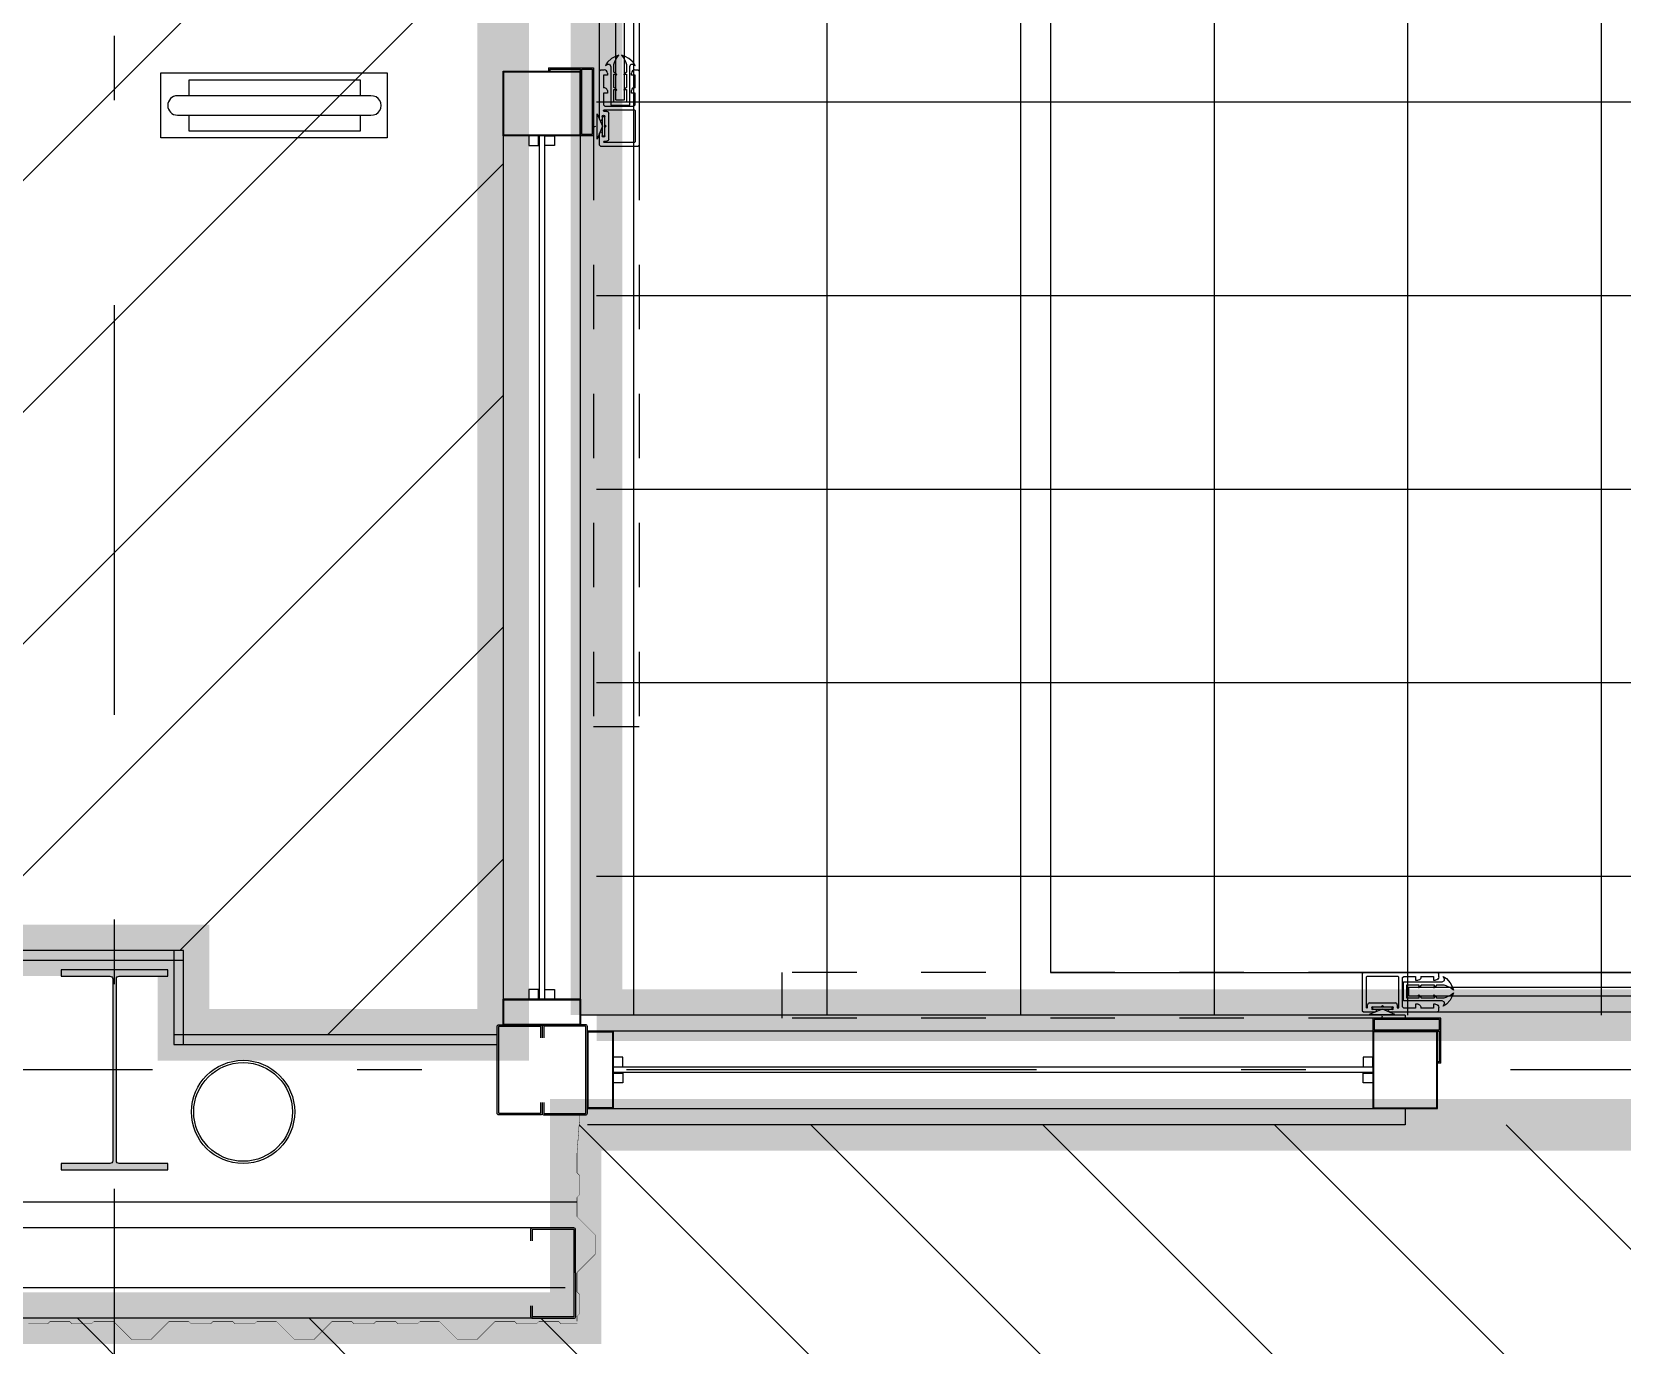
# Model space of a CAD drawing. Header units: millimetres. Extents: x -77 to 207, y -160 to 187.
# Drawn here: x -5.433 to -2.968, y -0.427 to 1.609 of the extents above; entities that cross this region are included whole.
import ezdxf
from ezdxf.xclip import XClip

# ---------------------------------------------------------------- set-up
doc = ezdxf.new("R2010")
doc.units = ezdxf.units.MM
doc.header["$LTSCALE"] = 0.1
doc.linetypes.add('X REF - ANELO INST bind$0$X REF - ANELO$0$DASHDOT2', pattern=[12.7, 6.35, -3.175, 0, -3.175])
doc.linetypes.add('X REF - ANELO INST bind$0$X REF - ANELO$0$DASHED2', pattern=[0.375, 0.25, -0.125])
for name, color, linetype in [('C01 Foil blanco', 30, 'Continuous'), ('C03 PRY comun+papel kraft', 192, 'Continuous'), ('C08 CH trapezoidal', 148, 'Continuous'), ('X REF - ANELO INST bind$0$X REF - ANELO$0$A-CHAPA TRAPEZOIDAL', 8, 'Continuous'), ('X REF - ANELO INST bind$0$X REF - ANELO$0$A-TABIQUE PRY', 7, 'Continuous'), ('X REF - ANELO INST bind$0$X REF - ANELO$0$A-VISTAS', 8, 'Continuous'), ('X REF - ANELO INST bind$0$X REF - ANELO$0$C-ALUMINIO', 8, 'Continuous'), ('X REF - ANELO INST bind$0$X REF - ANELO$0$C-METALICA', 8, 'Continuous'), ('X REF - ANELO INST bind$0$X REF - ANELO$0$E-ANTENAS', 8, 'Continuous'), ('X REF - ANELO INST bind$0$X REF - ANELO$0$E-GENERAL', 8, 'Continuous'), ('X REF - ANELO INST bind$0$X REF - ANELO$0$E-MONTANTE PLUVIAL', 8, 'Continuous'), ('X REF - ANELO INST bind$0$X REF - ANELO$0$MET-COLUMNA METALICA', 7, 'Continuous'), ('X REF - ANELO INST bind$0$X REF - ANELO$0$MET-CORREAS DE CV', 7, 'Continuous'), ('X REF - ANELO INST bind$0$X REF - ANELO$0$MET-EJE CABRIADAS', 8, 'X REF - ANELO INST bind$0$X REF - ANELO$0$DASHDOT2'), ('X REF - ANELO INST bind$0$X REF - ANELO$0$MET-LANA VIDRIO', 8, 'Continuous')]:
    doc.layers.add(name, color=color, linetype=linetype)
doc.linetypes.add('X REF - ANELO INST bind$0$X REF - ANELO$0$REFERENCIAL CORTE TRANSVERSAL WM$0$BATTING', pattern='A,0.00254,-2.54,[134,ltypeshp.shx,S=2.54,R=0,X=-2.54,Y=0],-5.08,[134,ltypeshp.shx,S=2.54,R=180,X=2.54,Y=0],-2.54', length=10.16254)

# ---------------------------------------------------------------- blocks, each defined once
blk = doc.blocks.new('X REF - ANELO INST bind$0$X REF - ANELO$0$Puerta Automatica')
at = {"layer": 'X REF - ANELO INST bind$0$X REF - ANELO$0$C-ALUMINIO', "color": 8}
for p, q in [((0.9000068614295742, 0.1102662620423871, 0.000826006744292861), (0.09542100972998924, 0.1102662621137824, 0.0004190735188655934)), ((0.09542100973021661, 0.04904372563146353, 0.0004190735188655934), (0.9000068614298016, 0.0490437256748919, 0.000826006744292861))]:
    blk.add_line(p, q, dxfattribs=at)
at = {"layer": 'X REF - ANELO INST bind$0$X REF - ANELO$0$C-ALUMINIO'}
for p, q in [((0.8862412955238597, 0.09798616274247252, 0.0004190733219074927), (0.8912673301417726, 0.1012769565281815, 0.0004190733219074927)), ((0.8902274432364266, 0.09937176013818316, 0.0004190733219074927), (0.8893608830292123, 0.09712014283331882, 0.0004190733219074927)), ((0.8912673301417726, 0.1012769565281815, 0.0004190733219074927), (0.8902274432364266, 0.09937176013818316, 0.0004190733219074927)), ((0.9000068614293468, 0.1102662620401134, 0.0004190733219074927), (0.8980067548434363, 0.108266257041123, 0.0004190733219074927)), ((0.8980067548434363, 0.108266257041123, 0.0004190733219074927), (0.8980067548434363, 0.1033460517505773, 0.0004190733219074927)), ((0.9742920217772735, 0.1102662620401134, 0.0004190733219074927), (0.9000068614293468, 0.1102662620401134, 0.0004190733219074927)), ((0.9060067748393976, 0.09826602882867519, 0.0004190733219123926), (0.9060067748393976, 0.1042661454416702, 0.0004190733219123926)), ((0.9060067748393976, 0.1042661454416702, 0.0004190733219123926), (0.9260069266344999, 0.1042661454416702, 0.0004190733219123926)), ((0.9340069466450132, 0.1042661454416702, 0.0004190733219123926), (0.9520070019386822, 0.1042661454416702, 0.0004190733219123926)), ((0.9340069466450132, 0.09826613044469923, 0.0004190733219123926), (0.9340069466450132, 0.1042661454416702, 0.0004190733219123926)), ((0.9520070019386822, 0.1042661454416702, 0.0004190733219123926), (0.9540070171240131, 0.1022661404426799, 0.0004190733219123926)), ((0.9540070171240131, 0.1022661404426799, 0.0004190733219123926), (0.9540070171242405, 0.05704374567199011, 0.0004190733219123926)), ((0.9610070956439358, 0.1042661454416702, 0.0004190733219123926), (0.9600070829362721, 0.1032661937356352, 0.0004190733219123926)), ((0.9600070829362721, 0.1032661937356352, 0.0004190733219123926), (0.9600070829364995, 0.05604298118328188, 0.0004190733219123926)), ((0.9612919383885128, 0.1042661454416702, 0.0004190733219123926), (0.9610070956439358, 0.1042661454416702, 0.0004190733219123926)), ((0.9622919916814681, 0.1032661937356352, 0.0004190733219123926), (0.9612919383885128, 0.1042661454416702, 0.0004190733219123926)), ((0.9622919916814681, 0.0992661837376545, 0.0004190733219123926), (0.9622919916814681, 0.1032661937356352, 0.0004190733219123926)), ((1.00563478648246, 0.1142830388171205, 0.0004190733219074927), (0.966019921086172, 0.1142830388171205, 0.0004190733219074927)), ((0.966019921086172, 0.1142830388171205, 0.0004190733219074927), (0.9853044964925175, 0.1058444945379051, 0.0004190733219074927)), ((1.000585484690873, 0.1058444945379051, 0.0004190733219074927), (0.9700235082796098, 0.1058444945379051, 0.0004190733219074927)), ((0.9700235082796098, 0.1058444945379051, 0.0004190733219074927), (0.9700235082796098, 0.1028092134515646, 0.0004190733219074927)), ((0.9700235082796098, 0.1028092134515646, 0.0004190733219074927), (1.000585484690873, 0.1028092134515646, 0.0004190733219074927)), ((0.9702921133807649, 0.1062661504406606, 0.0004190733219123926), (0.9742920217772735, 0.1062661504406606, 0.0004190733219123926)), ((0.983292095080742, 0.1022661404426799, 0.0004190733219123926), (0.9702921133807649, 0.1022661404426799, 0.0004190733219123926)), ((0.9852921001815957, 0.1002661354436896, 0.0004190733219123926), (0.983292095080742, 0.1022661404426799, 0.0004190733219123926)), ((0.9872921051805861, 0.1022661404426799, 0.0004190733219123926), (0.9852921001815957, 0.1002661354436896, 0.0004190733219123926)), ((0.9853044964925175, 0.1058444945379051, 0.0004190733219074927), (1.00563478648246, 0.1142830388171205, 0.0004190733219074927)), ((1.000292086880563, 0.1022661404426799, 0.0004190733219123926), (0.9872921051805861, 0.1022661404426799, 0.0004190733219123926)), ((1.014546995287674, 0.1102662620401134, 0.0004190733219074927), (0.9962919752811104, 0.1102662620401134, 0.0004190733219074927)), ((0.9962919752811104, 0.1062661504406606, 0.0004190733219123926), (1.000292086880563, 0.1062661504406606, 0.0004190733219123926)), ((1.000585484690873, 0.1028092134515646, 0.0004190733219074927), (1.000585484690873, 0.1058444945379051, 0.0004190733219074927)), ((1.009292160271343, 0.1042661454416702, 0.0004190733219123926), (1.00829220857986, 0.1032661937356352, 0.0004190733219123926)), ((1.00829220857986, 0.1032661937356352, 0.0004190733219123926), (1.00829220857986, 0.0992661837376545, 0.0004190733219123926)), ((1.009546728779242, 0.1042661454416702, 0.0004190733219123926), (1.009292160271343, 0.1042661454416702, 0.0004190733219123926)), ((1.010546782086749, 0.1032661937356352, 0.0004190733219123926), (1.009546728779242, 0.1042661454416702, 0.0004190733219123926)), ((1.010546782086976, 0.05604298118328188, 0.0004190733219123926), (1.010546782086749, 0.1032661937356352, 0.0004190733219123926)), ((1.016546492293855, 0.108266257041123, 0.0004190733219074927), (1.014546995287674, 0.1102662620401134, 0.0004190733219074927)), ((1.016546492294083, 0.0510432226822104, 0.0004190733219074927), (1.016546492293855, 0.108266257041123, 0.0004190733219074927)), ((0.944406583151931, 0.08518136294196665, 0.0008255632695484631), (0.05663598405612902, 0.08518136294196665, 0.0004190735188732934)), ((0.8751494125351655, 0.08031975274252545, 0.0004190733219074927), (0.8770558597204854, 0.08568896424594641, 0.0004190733219074927)), ((0.8796555037295093, 0.08395696744310044, 0.0004190733219074927), (0.8751494125351655, 0.08031975274252545, 0.0004190733219074927)), ((0.8770558597207128, 0.07088698147913419, 0.0004190733219074927), (0.8751494125353929, 0.07625619288069174, 0.0004190733219074927)), ((0.8751494125353929, 0.07625619288069174, 0.0004190733219074927), (0.8796555037297367, 0.07261897818011676, 0.0004190733219074927)), ((0.8770558597204854, 0.08568896424594641, 0.0004190733219074927), (0.8803487372240397, 0.09175095283762857, 0.0004190733219074927)), ((0.886761238932877, 0.08707456164165706, 0.0004190733219074927), (0.8796555037295093, 0.08395696744310044, 0.0004190733219074927)), ((0.8803487372240397, 0.09175095283762857, 0.0004190733219074927), (0.8862412955238597, 0.09798616274247252, 0.0004190733219074927)), ((0.8894654205248571, 0.08809924175193373, 0.0004190733219074927), (0.886761238932877, 0.08707456164165706, 0.0004190733219074927)), ((0.8893608830292123, 0.09712014283331882, 0.0004190733219074927), (0.8890142662310154, 0.09486854703618519, 0.0004190733219074927)), ((0.8890142662310154, 0.09486854703618519, 0.0004190733219074927), (0.8926537971308335, 0.09289924164522745, 0.0004190733219074927)), ((0.9013193261378092, 0.08809924175193373, 0.0004190733219074927), (0.8894654205248571, 0.08809924175193373, 0.0004190733219074927)), ((0.8926537971308335, 0.09289924164522745, 0.0004190733219074927), (0.9524200246266901, 0.09289924164522745, 0.0004190733219074927)), ((0.9037456801340795, 0.08534256483881109, 0.0004190733219074927), (0.9013193261378092, 0.08809924175193373, 0.0004190733219074927)), ((0.9030867777362346, 0.09826602882867519, 0.0004190733219123926), (0.9060067748393976, 0.09826602882867519, 0.0004190733219123926)), ((0.9050251549376753, 0.0838192286469166, 0.0004190733219074927), (0.9037456801340795, 0.08534256483881109, 0.0004190733219074927)), ((0.9250628857441825, 0.08809924175193373, 0.0004190733219074927), (0.90451052064941, 0.08809924175193373, 0.0004190733219074927)), ((0.90451052064941, 0.08809924175193373, 0.0004190733219074927), (0.9047189761365644, 0.08664101443764594, 0.0004190733219074927)), ((0.9047189761365644, 0.08664101443764594, 0.0004190733219074927), (0.9059096265443713, 0.08398920463559989, 0.0004190733219074927)), ((0.9059096265443713, 0.08398920463559989, 0.0004190733219074927), (0.9050251549376753, 0.0838192286469166, 0.0004190733219074927)), ((0.9274892397259009, 0.08534256483881109, 0.0004190733219074927), (0.9250628857441825, 0.08809924175193373, 0.0004190733219074927)), ((0.9287687145294967, 0.0838192286469166, 0.0004190733219074927), (0.9274892397259009, 0.08534256483881109, 0.0004190733219074927)), ((0.9478654186275435, 0.08809924175193373, 0.0004190733219074927), (0.9282540802412313, 0.08809924175193373, 0.0004190733219074927)), ((0.9282540802412313, 0.08809924175193373, 0.0004190733219074927), (0.9284625357429377, 0.08664101443764594, 0.0004190733219074927)), ((0.9284625357429377, 0.08664101443764594, 0.0004190733219074927), (0.9296531861361927, 0.08398920463559989, 0.0004190733219074927)), ((0.9296531861361927, 0.08398920463559989, 0.0004190733219074927), (0.9287687145294967, 0.0838192286469166, 0.0004190733219074927)), ((0.9300069366470325, 0.09826613044469923, 0.0004190733219123926), (0.9340069466450132, 0.09826613044469923, 0.0004190733219123926)), ((0.944406583151931, 0.08518136294196665, 0.0004190733219123926), (0.9444065831521584, 0.07195882377914131, 0.0004190733219123926)), ((0.9478654186277709, 0.06847670388583538, 0.0004190733219074927), (0.9478654186275435, 0.08809924175193373, 0.0004190733219074927)), ((0.9524200246266901, 0.09289924164522745, 0.0004190733219074927), (0.9526654184335257, 0.09289924164522745, 0.0004190733219074927)), ((0.9526654184335257, 0.09289924164522745, 0.0004190733219074927), (0.9526654184337531, 0.06367670407985315, 0.0004190733219074927)), ((1.005292150273362, 0.09626612543115698, 0.0004190733219123926), (0.9652920499879656, 0.09626612543115698, 0.0004190733219123926)), ((0.9444065831521584, 0.07195882377914131, 0.0008258155260927769), (0.05663598405590164, 0.07195882378073293, 0.0004190735188732934)), ((0.8803487372242671, 0.06482499278558862, 0.0004190733219074927), (0.8770558597207128, 0.07088698147913419, 0.0004190733219074927)), ((0.8796555037297367, 0.07261897818011676, 0.0004190733219074927), (0.8867612389331043, 0.06950138406887163, 0.0004190733219074927)), ((0.886241295524087, 0.05858978298260809, 0.0004190733219074927), (0.8803487372242671, 0.06482499278558862, 0.0004190733219074927)), ((0.891267330142, 0.05529898908048381, 0.0004190733219074927), (0.886241295524087, 0.05858978298260809, 0.0004190733219074927)), ((0.8867612389331043, 0.06950138406887163, 0.0004190733219074927), (0.8894654205250845, 0.06847670388583538, 0.0004190733219074927)), ((0.8926537971310609, 0.06367670407985315, 0.0004190733219074927), (0.8890142662312428, 0.061707398587032, 0.0004190733219074927)), ((0.8890142662312428, 0.061707398587032, 0.0004190733219074927), (0.8893608830294397, 0.05945580278989837, 0.0004190733219074927)), ((0.8893608830294397, 0.05945580278989837, 0.0004190733219074927), (0.8902274432366539, 0.05720418548503403, 0.0004190733219074927)), ((0.8894654205250845, 0.06847670388583538, 0.0004190733219074927), (0.9013193261380366, 0.06847670388583538, 0.0004190733219074927)), ((0.8902274432366539, 0.05720418548503403, 0.0004190733219074927), (0.891267330142, 0.05529898908048381, 0.0004190733219074927)), ((0.9524200246269174, 0.06367670407985315, 0.0004190733219074927), (0.8926537971310609, 0.06367670407985315, 0.0004190733219074927)), ((0.8980070048455673, 0.05596352958878015, 0.0004190733219074927), (0.8980067548436637, 0.0510432226822104, 0.0004190733219074927)), ((0.8980067548436637, 0.0510432226822104, 0.0004190733219074927), (0.9000068614295742, 0.04904372567602877, 0.0004190733219074927)), ((0.9013193261380366, 0.06847670388583538, 0.0004190733219074927), (0.9037456801343069, 0.07123338079895802, 0.0004190733219074927)), ((0.906006774839625, 0.06104314609024186, 0.0004190733219123926), (0.9030872857438226, 0.06104329438880995, 0.0004190733219123926)), ((0.9037456801343069, 0.07123338079895802, 0.0004190733219074927), (0.9050251549379027, 0.07275671699085251, 0.0004190733219074927)), ((0.9047189761367918, 0.06993493128743467, 0.0004190733219074927), (0.9045105206496373, 0.06847670388583538, 0.0004190733219074927)), ((0.9045105206496373, 0.06847670388583538, 0.0004190733219074927), (0.9250628857444099, 0.06847670388583538, 0.0004190733219074927)), ((0.9059096265445987, 0.0725867409876173, 0.0004190733219074927), (0.9047189761367918, 0.06993493128743467, 0.0004190733219074927)), ((0.9050251549379027, 0.07275671699085251, 0.0004190733219074927), (0.9059096265445987, 0.0725867409876173, 0.0004190733219074927)), ((0.906006774839625, 0.05504323268019107, 0.0004190733219123926), (0.906006774839625, 0.06104314609024186, 0.0004190733219123926)), ((0.9260069266347273, 0.05504323268019107, 0.0004190733219123926), (0.906006774839625, 0.05504323268019107, 0.0004190733219123926)), ((0.9250628857444099, 0.06847670388583538, 0.0004190733219074927), (0.9274892397261283, 0.07123338079895802, 0.0004190733219074927)), ((0.9274892397261283, 0.07123338079895802, 0.0004190733219074927), (0.9287687145297241, 0.07275671699085251, 0.0004190733219074927)), ((0.9284625357431651, 0.06993493128743467, 0.0004190733219074927), (0.9282540802414587, 0.06847670388583538, 0.0004190733219074927)), ((0.9282540802414587, 0.06847670388583538, 0.0004190733219074927), (0.9478654186277709, 0.06847670388583538, 0.0004190733219074927)), ((0.9296531861364201, 0.0725867409876173, 0.0004190733219074927), (0.9284625357431651, 0.06993493128743467, 0.0004190733219074927)), ((0.9287687145297241, 0.07275671699085251, 0.0004190733219074927), (0.9296531861364201, 0.0725867409876173, 0.0004190733219074927)), ((0.9340069466452405, 0.06104334929318611, 0.0004190733219123926), (0.9300069366472599, 0.06104334929318611, 0.0004190733219123926)), ((0.9340069466452405, 0.05504323268019107, 0.0004190733219123926), (0.9340069466452405, 0.06104334929318611, 0.0004190733219123926)), ((0.9520070019389095, 0.05504323268019107, 0.0004190733219123926), (0.9340069466452405, 0.05504323268019107, 0.0004190733219123926)), ((0.9540070171242405, 0.05704374567199011, 0.0004190733219123926), (0.9520070019389095, 0.05504323268019107, 0.0004190733219123926)), ((0.9526654184337531, 0.06367670407985315, 0.0004190733219074927), (0.9524200246269174, 0.06367670407985315, 0.0004190733219074927)), ((0.9600070829364995, 0.05604298118328188, 0.0004190733219123926), (0.9610070956441632, 0.05504323268019107, 0.0004190733219123926)), ((0.9610070956441632, 0.05504323268019107, 0.0004190733219123926), (1.009546728779469, 0.05504323268019107, 0.0004190733219123926)), ((1.009546728779469, 0.05504323268019107, 0.0004190733219123926), (1.010546782086976, 0.05604298118328188, 0.0004190733219123926)), ((1.014546995287901, 0.04904372567602877, 0.0004190733219074927), (1.016546492294083, 0.0510432226822104, 0.0004190733219074927)), ((0.9000068614295742, 0.04904372567602877, 0.0004190733219074927), (1.014546995287901, 0.04904372567602877, 0.0004190733219074927))]:
    blk.add_line(p, q, dxfattribs=at)
at = {"layer": 'X REF - ANELO INST bind$0$X REF - ANELO$0$C-ALUMINIO', "color": 8, "linetype": 'X REF - ANELO INST bind$0$X REF - ANELO$0$DASHED2'}
for p, q in [((1.000006861429711, 0.1199999999998909, 0.0004190733219250932), (1.916235157711753, 0.1199999999998909, 0.0004190733219074927)), ((1.916235157711419, 0.04904372567602877, 0.0004190733219085652), (1.916235157711526, 0.1199999999996635, 0.0004190733219074927)), ((1.000006861429711, 0.04904372567602877, 0.0004190733219074927), (1.916235157711419, 0.04904372567602877, 0.0004190733218898921))]:
    blk.add_line(p, q, dxfattribs=at)
at = {"layer": 'X REF - ANELO INST bind$0$X REF - ANELO$0$C-ALUMINIO', "extrusion": (0, 0, -1)}
for centre, radius, start, end in [((-0.9030867777362346, 0.1033460517505773, -0.0004190733219123926), 0.0050800228918575, 270, 0), ((-0.9305026125400673, 0.1029299252409146, -0.0004190733219123926), 0.0046900614581085, 276.066716828352, 16.55314779426989), ((-0.9742922249802177, 0.108266206240387, -0.0004190733219123926), 0.0020000558127532, 89.99417866444495, 270.0058213355551), ((-0.9962919752811104, 0.108266206240387, -0.0004190733219123926), 0.0020000558127532, 270, 90), ((-0.9030870276365022, 0.05596327148145974, -0.0004190733219123926), 0.0050800228918575, 0.002910667773775644, 90.00291066777376), ((-0.9299999258400931, 0.0567146506748486, -0.0004190733219123926), 0.0043287043050705, 337.2864429726807, 90.0927970642033)]:
    blk.add_arc(centre, radius, start, end, dxfattribs=at)
at = {"layer": 'X REF - ANELO INST bind$0$X REF - ANELO$0$C-ALUMINIO'}
for centre, radius, start, end in [((0.9652920499879656, 0.0992661837376545, 0.0004190733219123926), 0.0030000583190154, 180, 270), ((0.9702921133807649, 0.1042661454416702, 0.0004190733219123926), 0.0020000050125243, 90, 270), ((0.9892922598896803, 0.1159999147103008, 0.0004190733219097925), 0.004, 90, 180), ((1.000292086880563, 0.1042661454416702, 0.0004190733219123926), 0.0020000050125243, 270, 90), ((1.005292150273362, 0.0992661837376545, 0.0004190733219123926), 0.0030000583190154, 270, 0)]:
    blk.add_arc(centre, radius, start, end, dxfattribs=at)
at = {"layer": 'X REF - ANELO INST bind$0$X REF - ANELO$0$C-METALICA'}
for p, q in [((0.8947111123250124, 0.1893582159445941, 0.0004190733219074927), (0.8947111123250124, 0.1199999999998909, 0.0004190733219074927)), ((0.8947111123250124, 0.1893582159445941, 0.0004190733219074927), (0.9000068614298016, 0.1893582159445941, 0.0004190733219074927)), ((0.8967111123326958, 0.1873582160387741, 0.0004190733219074927), (0.8967111123324685, 0.1399999999018746, 0.0004190733219074927)), ((0.8967111123326958, 0.1873582160387741, 0.0004190733219074927), (0.9000068614298016, 0.1873582160387741, 0.0004190733219074927)), ((1.000006861429711, 0.139999999902102, 0.0004190733219250932), (0.8967111123329232, 0.139999999902102, 0.0004190733219074927)), ((0.9980068614220272, 0.1379999999089705, 0.0004190733219250932), (0.8967111123329232, 0.1379999999089705, 0.0004190733219074927)), ((0.8967111123326958, 0.1379999999089705, 0.0004190733219074927), (0.8967111123326958, 0.1219999999057109, 0.0004190733219074927)), ((0.9980068614220272, 0.1219999999057109, 0.0004190733219250932), (0.9980068614220272, 0.1379999999089705, 0.0004190733219250932)), ((1.000006861429711, 0.1199999999998909, 0.0004190733219250932), (1.000006861429711, 0.139999999902102, 0.0004190733219250932)), ((0.8947111123250124, 0.1199999999998909, 0.0004190733219074927), (1.000006861429711, 0.1199999999998909, 0.0004190733219250932)), ((0.8967111123326958, 0.1219999999057109, 0.0004190733219074927), (0.9980068614220272, 0.1219999999057109, 0.0004190733219250932))]:
    blk.add_line(p, q, dxfattribs=at)
at = {"layer": 'X REF - ANELO INST bind$0$X REF - ANELO$0$C-METALICA', "elevation": 0.0004190733219250932}
for points in [[(1.000006861429711, 0.2599999999019929), (0.9000068614298016, 0.2599999999019929), (0.9000068614298016, 0.139999999902102), (1.000006861429711, 0.139999999902102)], [(0.9990068614297343, 0.2589999999020165), (0.9010068614297779, 0.2589999999020165), (0.9010068614297779, 0.1409999999020783), (0.9990068614297343, 0.1409999999020783)]]:
    blk.add_lwpolyline(points, close=True, dxfattribs=at)
blk = doc.blocks.new('X REF - ANELO INST bind$0$X REF - ANELO$0$Barrera')
at = {"layer": 'X REF - ANELO INST bind$0$X REF - ANELO$0$E-ANTENAS', "linetype": 'Continuous'}
blk.add_lwpolyline([(-0.1755908588472721, 0.1007678239880079), (0.1755908588472721, 0.1007678239880079), (0.1755908588472721, 0), (-0.1755908588472721, 0)], close=True, dxfattribs=at)
at = {"layer": 'X REF - ANELO INST bind$0$X REF - ANELO$0$E-ANTENAS', "linetype": 'Continuous', "elevation": 0.002164332681927394}
for points in [[(-0.1333721891487585, 0.06537434847746226), (-0.1333721891487585, 0.09037434884999129), (0.1314531018429079, 0.09037434884999129), (0.1314531018429079, 0.06537434847746226)], [(0.1314531018429079, 0.03537434821669194), (0.1314531018429079, 0.01037434877548549), (-0.1333721891487585, 0.01037434877548549), (-0.1333721891487585, 0.03537434821669194)]]:
    blk.add_lwpolyline(points, dxfattribs=at)
blk.add_lwpolyline([(-0.1502534968703912, 0.03537434821669194), (0.1497465029433442, 0.03537434821669194, 0.9999999999999999), (0.1497465029433442, 0.06537434847746226), (-0.1502534968703912, 0.06537434847746226, 1.063792035827546), (-0.1502534968703912, 0.03537434821669194, -1)], format="xyb", dxfattribs=at)
blk = doc.blocks.new('X REF - ANELO INST bind$0$X REF - ANELO$0$CMETP')
at = {"layer": 'X REF - ANELO INST bind$0$X REF - ANELO$0$MET-COLUMNA METALICA'}
blk.add_hatch(color=256, dxfattribs=at).paths.add_polyline_path([(-0.08249999999679858, 0), (-0.08249999999679858, 0.00969999999506399), (-0.007330000000365544, 0.00969999999506399, 0.414213562373209), (-0.002899999999499414, 0.01412999999593012), (-0.002899999999499414, 0.2957699999969918, 0.4142135623730696), (-0.007330000000365544, 0.300199999997858), (-0.08249999999679858, 0.300199999997858), (-0.08249999999679858, 0.3099999999976717), (0.08249999999679858, 0.3099999999976717), (0.08249999999679858, 0.300199999997858), (0.007330000000365544, 0.300199999997858, 0.4142135623731207), (0.002899999999499414, 0.2957699999969918), (0.002899999999499414, 0.01412999999593012, 0.4142135623731841), (0.007330000000365544, 0.00969999999506399), (0.08249999999679858, 0.00969999999506399), (0.08249999999679858, 0)])
blk.add_lwpolyline([(0.08249999999679858, 0.300199999997858), (0.08249999999679858, 0.3099999999976717), (-0.08249999999679858, 0.3099999999976717), (-0.08249999999679858, 0.300199999997858), (-0.007330000000365544, 0.300199999997858, -0.4142135623730696), (-0.002899999999499414, 0.2957699999969918), (-0.002899999999499414, 0.01412999999593012, -0.414213562373209), (-0.007330000000365544, 0.00969999999506399), (-0.08249999999679858, 0.00969999999506399), (-0.08249999999679858, 0), (0.08249999999679858, 0), (0.08249999999679858, 0.00969999999506399), (0.007330000000365544, 0.00969999999506399, -0.4142135623731841), (0.002899999999499414, 0.01412999999593012), (0.002899999999499414, 0.2957699999969918, -0.4142135623731206), (0.007330000000365544, 0.300199999997858)], format="xyb", close=True, dxfattribs=at)
blk = doc.blocks.new('X REF - ANELO INST bind$0$X REF - ANELO')
at = {"layer": 'X REF - ANELO INST bind$0$X REF - ANELO$0$A-CHAPA TRAPEZOIDAL', "const_width": 0.0006}
blk.add_lwpolyline([(-4.583661610755826, -0.07061609531240264), (-4.583661610755826, -0.07618554527732613), (-4.587661610756641, -0.129646477153569), (-4.587661610756641, -0.1596464771524049), (-4.583661610755826, -0.1636464771532198), (-4.583661610755826, -0.1936464771520556), (-4.587661610756641, -0.1976464771528705), (-4.587661610756641, -0.2276464771517064), (-4.559377339538059, -0.2559307484430471), (-4.559377339538059, -0.2859307484418829), (-4.587661610756641, -0.3142150196459121), (-4.587661610756641, -0.344215019644748), (-4.583661610755826, -0.3482150196455629), (-4.583661610755826, -0.3782150196443987), (-4.587661610756641, -0.3822150196452136), (-4.587661610756641, -0.3899057403937556)], dxfattribs=at)
at = {"layer": 'X REF - ANELO INST bind$0$X REF - ANELO$0$A-CHAPA TRAPEZOIDAL'}
blk.add_lwpolyline([(-4.58737170116774, -0.3939076657480152, 0.0006, 0.0006, 0), (-4.612518000196133, -0.3939076657480152, 0.0006, 0.0006, 0), (-4.616518000196947, -0.3899076657472003, 0.0006, 0.0006, 0), (-4.646518000195783, -0.3899076657472003, 0.0006, 0.0006, 0), (-4.650518000196598, -0.3939076657480152, 0.0006, 0.0006, 0), (-4.680518000195434, -0.3939076657480152, 0.0006, 0.0006, 0), (-4.684518000196249, -0.3899076657472002, 0.0006, 0.0006, 0), (-4.714518000195085, -0.3899076657472002, 0.0006, 0.0006, 0), (-4.742802271486426, -0.4181919369657813, 0.0006, 0.0006, 0), (-4.772802271485261, -0.4181919369657813, 0.0006, 0.0006, 0), (-4.801086542689291, -0.3899076657472001, 0.0006, 0.0006, 0), (-4.831086542688126, -0.3899076657472001, 0.0006, 0.0006, 0), (-4.835086542688941, -0.3939076657480151, 0.0006, 0.0006, 0), (-4.865086542702329, -0.3939076657480151, 0.0006, 0.0006, 0), (-4.869086542688592, -0.3899076657472001, 0.0006, 0.0006, 0), (-4.89908654270198, -0.3899076657472001, 0.0006, 0.0006, 0), (-4.903086542688243, -0.3939076657480151, 0.0006, 0.0006, 0), (-4.933086542701631, -0.3939076657480151, 0.0006, 0.0006, 0), (-4.937086542702446, -0.3899076657472001, 0.0006, 0.0006, 0), (-4.967086542701281, -0.3899076657472001, 0.0006, 0.0006, 0), (-4.99537081397807, -0.4181919369657812, 0.0006, 0.0006, 0), (-5.025370813991458, -0.4181919369657812, 0.0006, 0.0006, 0), (-5.053655085195487, -0.3899076657472001, 0.0006, 0.0006, 0), (-5.083655085194323, -0.3899076657472001, 0.0006, 0.0006, 0), (-5.087655085195138, -0.393907665748015, 0.0006, 0.0006, 0), (-5.117655085193974, -0.393907665748015, 0.0006, 0.0006, 0), (-5.121655085194789, -0.3899076657472001, 0.0006, 0.0006, 0), (-5.151655085193624, -0.3899076657472001, 0.0006, 0.0006, 0), (-5.155655085194439, -0.393907665748015, 0.0006, 0.0006, 0), (-5.185655085193275, -0.393907665748015, 0.0006, 0.0006, 0), (-5.18965508519409, -0.3899076657472001, 0.0006, 0.0006, 0), (-5.219655085192926, -0.3899076657472, 0.0006, 0.0006, 0), (-5.247939356484267, -0.4181919369657812, 0.0006, 0.0006, 0), (-5.277939356483103, -0.4181919369657812, 0.0006, 0.0006, 0), (-5.306223627701684, -0.3899076657472, 0.0006, 0.0006, 0), (-5.33622362770052, -0.3899076657472, 0.0006, 0.0006, 0), (-5.340223627701334, -0.3939076657480149, 0.0006, 0.0006, 0), (-5.37022362770017, -0.3939076657480149, 0.0006, 0.0006, 0), (-5.374223627700985, -0.3899076657472, 0.0006, 0.0006, 0), (-5.404223627699821, -0.3899076657472, 0.0006, 0.0006, 0), (-5.408223627700636, -0.3939076657480149, 0.0006, 0.0006, 0), (-5.438223627699472, -0.3939076657480149, 0.0006, 0.0006, 0)], format="xyseb", dxfattribs=at)
at = {"layer": 'X REF - ANELO INST bind$0$X REF - ANELO$0$A-TABIQUE PRY'}
for points in [[(-5.19760729541099, 0.1851127970303439), (-10.60878197011334, 0.1851127970303456), (-10.60878197011334, 0.170115070056912), (-5.19760729541099, 0.1701150700569103)], [(-5.19760729541099, 0.03934753567023268), (-5.19760729541099, 0.1851127970303439), (-5.212605022384423, 0.1851127970303439), (-5.212605022384423, 0.03934753567023268)], [(-4.71148852298461, 0.05434713922432055), (-5.212605022384423, 0.0543471392243207), (-5.212605022384423, 0.0393494122508871), (-4.71148852298461, 0.03934941225088695)]]:
    blk.add_lwpolyline(points, close=True, dxfattribs=at)
at = {"layer": 'X REF - ANELO INST bind$0$X REF - ANELO$0$A-VISTAS'}
for p, q in [((-3.303972357556859, 0.08484605783473954), (-4.582282181090477, 0.08484598961560705)), ((-3.303972357556859, -0.0601540543741511), (-3.303972357556859, -0.0851540543737873)), ((-3.303972357556859, -0.0851540543737873), (-4.5714885229836, -0.08515405437378691)), ((-4.587661610756641, -0.2051290395982456), (-29.69645293846818, -0.2051275835615263, -0.0005880357891315357))]:
    blk.add_line(p, q, dxfattribs=at)
at = {"layer": 'X REF - ANELO INST bind$0$X REF - ANELO$0$C-ALUMINIO'}
blk.add_line((-3.303972357556859, 0.08484605783473954), (-3.303972357556859, 0.07984594552749615), dxfattribs=at)
at = {"layer": 'X REF - ANELO INST bind$0$X REF - ANELO$0$C-METALICA'}
for p, q in [((-4.702282181090368, 1.547903521615609), (-4.702282181090368, 0.1093616932771525)), ((-4.582282181090022, 0.1093616932771525), (-4.582282181090022, 1.547903521615609)), ((-4.646281847834189, 1.4479035216157), (-4.646281847834416, 0.1093616932771525)), ((-4.638281847834378, 1.4479035216157), (-4.638281847834151, 0.1093616932771525)), ((-3.253972357556904, 0.05984594562573974), (-4.571488522983145, 0.05984594562574015)), ((-3.353972357556813, 0.003845612370015378), (-4.531488522983182, 0.003845612370015739)), ((-3.353972357556813, -0.004154387629795447), (-4.531488522983182, -0.00415438763002246)), ((-4.571488522983145, -0.06015405437415071), (-3.253972357556904, -0.06015405437415112))]:
    blk.add_line(p, q, dxfattribs=at)
for points in [[(-4.662167089676586, 1.432880214908238), (-4.647167089676486, 1.432880214908238), (-4.647167089676486, 1.447880214908111), (-4.662167089676586, 1.447880214908111)], [(-4.62239660599198, 1.432880214908238), (-4.63739660599208, 1.432880214908238), (-4.63739660599208, 1.447880214908111), (-4.62239660599198, 1.447880214908111)], [(-4.662167089676586, 0.1093616932766977), (-4.647167089676486, 0.1093616932766977), (-4.647167089676486, 0.1243616932765704), (-4.662167089676586, 0.1243616932765704)], [(-4.62239660599198, 0.1093616932766977), (-4.63739660599208, 0.1093616932766977), (-4.63739660599208, 0.1243616932765704), (-4.62239660599198, 0.1243616932765704)], [(-4.702282181090368, 0.06936169327627938), (-4.582282181090477, 0.06936169327627935), (-4.582282181090477, 0.109361693276243), (-4.702282181090368, 0.109361693276243)], [(-4.702282181089913, 0.1093616932771525), (-4.582282181090022, 0.1093616932771525), (-4.582282181090022, 0.06936169327718884), (-4.702282181089913, 0.06936169327718887)], [(-4.701282181089937, 0.1083616932769488), (-4.583282181089999, 0.1083616932769487), (-4.583282181089999, 0.07036169327739257), (-4.701282181089937, 0.0703616932773926)], [(-4.531488522983182, 0.05984594562551276), (-4.531488522983182, -0.0601540543743781), (-4.571488522983145, -0.06015405437437808), (-4.571488522983145, 0.05984594562551278)], [(-4.532488522983158, 0.05884594562530904), (-4.532488522983158, -0.05915405437462912), (-4.570488522983169, -0.0591540543746291), (-4.570488522983169, 0.05884594562530905)], [(-4.531488522983636, 0.01973085421195858), (-4.531488522983636, 0.004730854212085911), (-4.516488522983536, 0.004730854212085907), (-4.516488522983536, 0.01973085421195857)], [(-3.368995664264503, 0.0197308542121856), (-3.368995664264503, 0.004730854212312929), (-3.353995664264403, 0.004730854212312924), (-3.353995664264403, 0.01973085421218559)], [(-4.531488522983636, -0.02003962947264742), (-4.531488522983636, -0.005039629472320006), (-4.516488522983536, -0.005039629472320011), (-4.516488522983536, -0.02003962947264743)], [(-3.368995664264503, -0.02003962947242041), (-3.368995664264503, -0.005039629472092988), (-3.353995664264403, -0.005039629472092994), (-3.353995664264403, -0.02003962947242041)]]:
    blk.add_lwpolyline(points, close=True, dxfattribs=at)
at = {"layer": 'X REF - ANELO INST bind$0$X REF - ANELO$0$E-GENERAL'}
blk.add_lwpolyline([(-0.8539654961127776, 0.1508022198519193), (-0.853965496112777, 3.150802219837595), (-3.85396549614188, 3.150802219837596), (-3.853965496141882, 0.1508022198519203)], close=True, dxfattribs=at)
at = {"layer": 'X REF - ANELO INST bind$0$X REF - ANELO$0$E-MONTANTE PLUVIAL'}
for radius in [0.08, 0.0765]:
    blk.add_circle((-5.105206811990345, -0.06532702718906738, 0.01053087302008929), radius, dxfattribs=at)
at = {"layer": 'X REF - ANELO INST bind$0$X REF - ANELO$0$MET-COLUMNA METALICA'}
for points, elevation in [([(-4.641488522984673, -0.05080030471708454), (-4.641488522984673, -0.06707702718813238, -0.4142135623721437), (-4.644488522984602, -0.07007702718783407), (-4.70848852298468, -0.07007702718783404, -0.414213562374089), (-4.71148852298461, -0.06707702718813235), (-4.71148852298461, 0.06692297281279169, -0.414213562373095), (-4.70848852298468, 0.06992297281249338), (-4.644488522984602, 0.06992297281249335, -0.4142135623721011), (-4.641488522984673, 0.06692297281233692), (-4.641488522984673, 0.04969495057821547)], -1.913667653161144e-10), ([(-4.643988522984728, -0.05080030471708454), (-4.643988522984728, -0.06707702718813238, -0.4142135623091627), (-4.64448852298483, -0.06757702718823425), (-4.70848852298468, -0.06757702718823422, -0.4142135623091627), (-4.708988522984555, -0.06707702718813235), (-4.708988522984555, 0.06692297281279169, -0.4142135623091627), (-4.708488522984908, 0.06742297281198406), (-4.644488522984602, 0.06742297281198403, -0.4142135623091628), (-4.643988522984955, 0.06692297281233692), (-4.643988522984728, 0.04969495057821547)], -1.913667653161144e-10), ([(-4.641488522984673, -0.05080030471708454), (-4.641488522984673, -0.06707702718813238, 0.4142135623721437), (-4.638488522984744, -0.07007702718783407), (-4.574488522984666, -0.07007702718783408, 0.414213562374089), (-4.571488522984737, -0.0670770271881324), (-4.571488522984737, 0.06692297281279165, 0.414213562373095), (-4.574488522984666, 0.06992297281249334), (-4.638488522984744, 0.06992297281249335, 0.4142135623721011), (-4.641488522984673, 0.06692297281233692), (-4.641488522984673, 0.04969495057821547)], -1.913667653161144e-10), ([(-4.638988522984619, -0.05080030471708454), (-4.638988522984619, -0.06707702718813238, 0.4142135623091627), (-4.638488522984517, -0.06757702718823425), (-4.574488522984666, -0.06757702718823426, 0.4142135623091627), (-4.573988522984791, -0.0670770271881324), (-4.573988522984791, 0.06692297281279165, 0.4142135623091627), (-4.574488522984439, 0.06742297281198402), (-4.638488522984744, 0.06742297281198403, 0.4142135623091628), (-4.638988522984391, 0.06692297281233692), (-4.638988522984619, 0.04969495057821547)], -1.913667653161144e-10), ([(-4.659683922080833, -0.3658507283290984), (-4.659683922080833, -0.3821274508001462, 0.4142135623721437), (-4.656683922080904, -0.3851274507998479), (-4.592683922080826, -0.3851274507998479, 0.414213562374089), (-4.589683922080897, -0.3821274508001462), (-4.589796146514511, -0.2481290395980108, 0.414213562373095), (-4.59279614651444, -0.2451290395983091), (-4.656796146514519, -0.2451290395983091, 0.4142135623721011), (-4.659796146514448, -0.2481290395984656), (-4.659796146514448, -0.265357061832587)], 0.0003655466189349203), ([(-4.657183922080779, -0.3658507283290984), (-4.657183922080779, -0.3821274508001462, 0.4142135623091627), (-4.656683922080677, -0.3826274508002481), (-4.592683922080826, -0.3826274508002481, 0.4142135623091627), (-4.592183922080951, -0.3821274508001462), (-4.592296146514566, -0.2481290395980108, 0.4142135623091627), (-4.592796146514213, -0.2476290395988184), (-4.656796146514519, -0.2476290395988185, 0.4142135623091628), (-4.657296146514166, -0.2481290395984656), (-4.657296146514393, -0.265357061832587)], 0.0003655466189349203)]:
    blk.add_lwpolyline(points, format="xyb", dxfattribs=dict(at, elevation=elevation))
at = {"layer": 'X REF - ANELO INST bind$0$X REF - ANELO$0$MET-CORREAS DE CV'}
for p, q in [((-4.6567961465144, -0.2451290395983091), (-29.62944743550301, -0.2451275835875723, -0.0005880358578581981)), ((-4.656796154696663, -0.3851290395983089), (-29.6301279859505, -0.3851275785358773, -0.0005880358578581981))]:
    blk.add_line(p, q, dxfattribs=at)
at = {"layer": 'X REF - ANELO INST bind$0$X REF - ANELO$0$MET-EJE CABRIADAS'}
for p, q in [((-5.304390985078498, -0.8195543707502094, 0.01943700474020715), (-5.304390985078489, 30.23632377726847, 0.01943700474020715)), ((1.60429626733322, -7.702718721702695e-05), (-54.27994433827325, -7.702718720103974e-05))]:
    blk.add_line(p, q, dxfattribs=at)
at = {"layer": 'X REF - ANELO INST bind$0$X REF - ANELO$0$MET-LANA VIDRIO', "linetype": 'X REF - ANELO INST bind$0$X REF - ANELO$0$REFERENCIAL CORTE TRANSVERSAL WM$0$BATTING', "ltscale": 0.025}
blk.add_lwpolyline([(-29.62931935251663, -0.3376642198555633), (-4.606262030442668, -0.3376642198593145)], dxfattribs=at)
at = {"xscale": -1, "rotation": 90}
blk.add_blockref('X REF - ANELO INST bind$0$X REF - ANELO$0$Puerta Automatica', (-4.442282181187919, 2.447910383045183, 0.001251549247415514), dxfattribs=at)
at = {"rotation": 180}
for name, p in [('X REF - ANELO INST bind$0$X REF - ANELO$0$Barrera', (-5.057334239256079, 1.545114995660498, 0.0002661814549531757)), ('X REF - ANELO INST bind$0$X REF - ANELO$0$Puerta Automatica', (-2.353965496127103, 0.1998459455278415, -0.0004190733216256775))]:
    blk.add_blockref(name, p, dxfattribs=at)
at = {"layer": 'X REF - ANELO INST bind$0$X REF - ANELO$0$MET-COLUMNA METALICA', "rotation": 180}
blk.add_blockref('X REF - ANELO INST bind$0$X REF - ANELO$0$CMETP', (-5.304450713316555, 0.1548729728092456, 0.0002661814549401323), dxfattribs=at)
blk = doc.blocks.new('X REF - ANELO INST bind')
ref = blk.add_blockref('X REF - ANELO INST bind$0$X REF - ANELO', (0, 0))
XClip(ref).set_block_clipping_path([(-76.96807374145067, -24.7711317477457), (92.98603554183842, 61.16696301676586)])

msp = doc.modelspace()

# ---------------------------------------------------------------- hatches: boundary and pattern name
at = {"layer": 'C01 Foil blanco'}
h = msp.add_hatch(dxfattribs=at)
h.set_pattern_fill('ANSI31', color=256, scale=0.08, style=0)
h.set_pattern_definition([(45, (0, 0), (-0.179605122421383, 0.1796051224213831), [])])
edge = h.paths.add_edge_path()
edge.add_line((-6.55372215791897, 29.60497413502585), (-5.606950775478452, 29.60497413502585))
edge.add_line((-5.606950775478452, 29.60497413502585), (-5.606950745519758, 24.03442559944642))
edge.add_line((-5.606950745519758, 24.03442559944642), (-1.365671856721967, 24.03442559944642))
edge.add_line((-1.365671856721967, 24.03442559944642), (-1.365671856721967, 22.0204881702457))
edge.add_line((-1.365671856721967, 22.0204881702457), (0.1103516996085492, 22.0204881702457))
edge.add_line((0.1103516996085492, 22.0204881702457), (0.1103659287505273, 6.908415640765133))
edge.add_line((0.1103659287505273, 6.908415640765133), (-1.389634071249473, 6.908415640765133))
edge.add_line((-1.389634071249473, 6.908415640765133), (-1.389634204716491, 4.959845945626274))
edge.add_line((-1.389634204716491, 4.959845945626274), (-4.702282181090367, 4.959845945626287))
edge.add_line((-4.702282181090367, 4.959845945626287), (-4.702282181090367, 0.05434713922432088))
edge.add_line((-4.702282181090367, 0.05434713922432088), (-5.19760729541099, 0.0543471392243207))
edge.add_line((-5.19760729541099, 0.0543471392243207), (-5.19760729541099, 0.1851127970303439))
edge.add_line((-5.19760729541099, 0.1851127970303439), (-31.52531535550097, 0.1851127970303446))
edge.add_line((-31.52531535550097, 0.1851127970303446), (-31.52531535550097, 29.21473542162268))
edge.add_line((-31.52531535550097, 29.21473542162268), (-26.42259650580489, 29.21473542162268))
edge.add_line((-26.42259650580489, 29.21473542162268), (-26.42259650580489, 29.60497192048632))
edge.add_line((-26.42259650580489, 29.60497192048632), (-6.553722157918802, 29.60497192048631))
at = {"layer": 'C03 PRY comun+papel kraft'}
h = msp.add_hatch(dxfattribs=at)
h.set_pattern_fill('_USER', color=256, scale=0.3, double=1, pattern_type=0)
h.set_pattern_definition([(0, (0, 0), (0, 0.3), []), (90, (0, 0), (-0.3, 1.836909530733566e-17), [])])
edge = h.paths.add_edge_path()
edge.add_line((-4.557281361219793, 0.08484599094981743), (-4.55728136121979, 4.814845945626759))
edge.add_line((-4.55728136121979, 4.814845945626759), (0.1103658770703095, 4.814845945626757))
edge.add_line((0.1103658770703092, 4.814845945626757), (0.1103658770703076, 0.1485685969132646))
edge.add_line((0.1103658770703076, 0.1485685969132646), (-0.1349242983587828, 0.1485685969132647))
edge.add_line((-0.1349242983587828, 0.1485685969132647), (-0.1349346094967129, 0.08484627103697338))
edge.add_line((-0.1349346094967129, 0.08484627103697338), (-4.557281361218336, 0.08484364949091927))
at = {"layer": 'C08 CH trapezoidal'}
h = msp.add_hatch(dxfattribs=at)
h.set_pattern_fill('LINE', color=256, scale=0.08, angle=135, style=0)
h.set_pattern_definition([(135, (0, 0), (-0.1796051224213831, -0.179605122421383), [])])
edge = h.paths.add_edge_path()
edge.add_line((-16.21408142577821, -0.3851283641357584), (-16.21408142577821, -3.433076599931674))
edge.add_line((-16.21408142577821, -3.433076599931674), (0.9168754780005344, -3.433076599931674))
edge.add_line((0.9168754780005344, -3.433076599931674), (0.9168754780005327, 29.82803795230161))
edge.add_line((0.9168754780005327, 29.82803795230161), (0.2793255862277511, 29.82803795230156))
edge.add_line((0.2793255862277511, 29.82803795230156), (0.2792341044036517, -0.08515407170575884))
edge.add_line((0.2792341044036517, -0.08515407170576038), (-4.589769398564098, -0.08516936471134683))
edge.add_line((-4.589769398564098, -0.08516936471134683), (-4.589769398564099, -0.3851427611374078))
edge.add_line((-4.589769398564099, -0.3851427611374078), (-16.21408142577822, -0.3851274507998614))

# ---------------------------------------------------------------- linework, layer by layer
at = {"layer": 'C01 Foil blanco', "const_width": 0.08, "elevation": 2.135077072259951e-05}
msp.add_lwpolyline([(-6.55372215791897, 29.60497413502585), (-6.55372215791897, 29.60497413502585), (-5.606950775478452, 29.60497413502585), (-5.606950745519758, 24.03442559944642), (-1.365671856721967, 24.03442559944642), (-1.365671856721967, 22.0204881702457), (0.1103516996085492, 22.0204881702457), (0.1103659287505273, 6.908415640765133), (-1.389634071249473, 6.908415640765133), (-1.389634204716491, 4.959845945626274), (-4.702282181090367, 4.959845945626287), (-4.702282181090367, 0.05434713922432088), (-5.19760729541099, 0.0543471392243207), (-5.19760729541099, 0.1851127970303439), (-31.52531535550097, 0.1851127970303446), (-31.52531535550097, 0.1851127970303446), (-31.52531535550097, 29.21473542162268), (-31.52531535550097, 29.21473542162268), (-26.42259650580489, 29.21473542162268), (-26.42259650580489, 29.60497192048632), (-6.553722157918802, 29.60497192048631)], dxfattribs=at)
at = {"layer": 'C03 PRY comun+papel kraft', "const_width": 0.08, "elevation": -0.001405918793326476}
msp.add_lwpolyline([(-4.557281361219793, 0.08484599094981743), (-4.55728136121979, 4.814845945626759), (0.1103658770703092, 4.814845945626757), (0.1103658770703076, 0.1485685969132646), (-0.1349242983587828, 0.1485685969132647), (-0.1349346094967129, 0.08484627103697338), (-4.557281361218336, 0.08484364949091927)], dxfattribs=at)
at = {"layer": 'C08 CH trapezoidal', "const_width": 0.08}
msp.add_lwpolyline([(-16.21408142577821, -0.3851283641357584), (-16.21408142577821, -3.433076599931674), (0.9168754780005344, -3.433076599931674), (0.9168754780005327, 29.82803795230161), (0.2793255862277511, 29.82803795230156), (0.2792341044036517, -0.08515407170576038), (-4.589769398564098, -0.08516936471134683), (-4.589769398564099, -0.3851427611374078), (-16.21408142577822, -0.3851274507998614)], dxfattribs=at)

# ---------------------------------------------------------------- block references
msp.add_blockref('X REF - ANELO INST bind', (0, 0))

doc.saveas('drawing.dxf')
